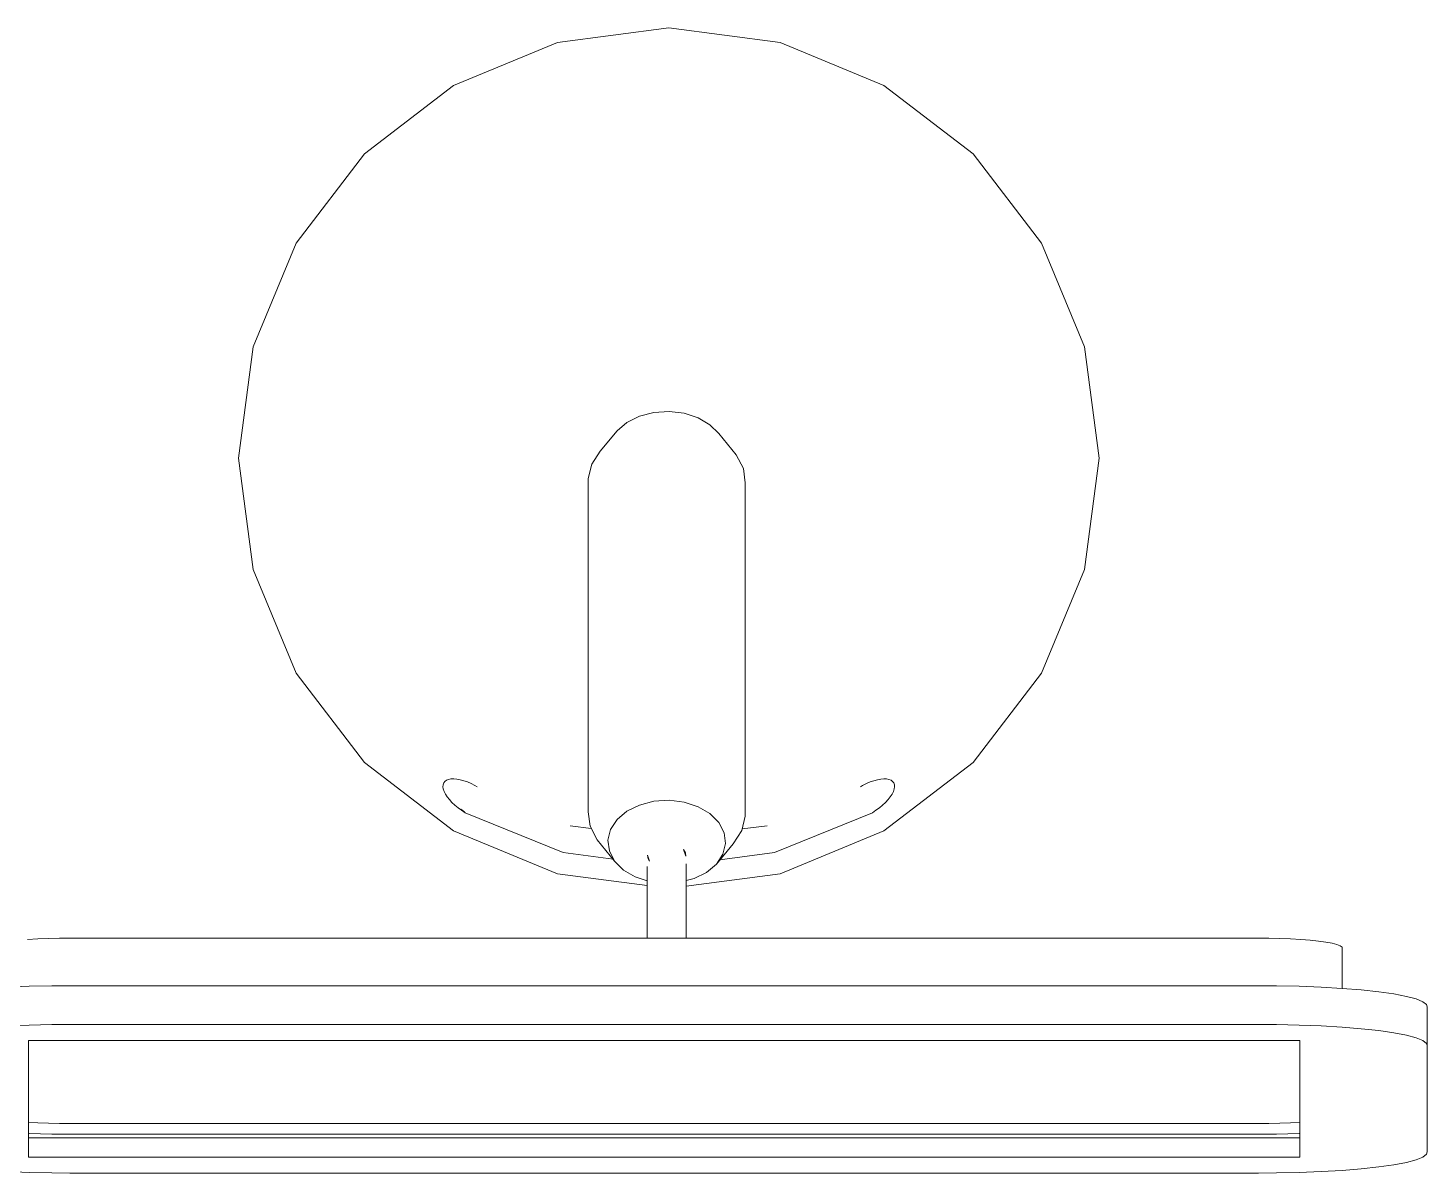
# Model space of a CAD drawing. Header units: millimetres. Extents: x 1 to 121, y 0 to 90.
# Drawn here: x 79.3715 to 79.8238, y 21.9797 to 22.3499 of the extents above; entities that cross this region are included whole.
import ezdxf

# ---------------------------------------------------------------- set-up
doc = ezdxf.new("R2010")
doc.units = ezdxf.units.MM
doc.layers.add('Equipamiento SR', color=23, linetype='Continuous', lineweight=0)
doc.layers.add('Mobiliario interno', color=251, linetype='Continuous', lineweight=0)

# ---------------------------------------------------------------- blocks, each defined once
blk = doc.blocks.new('A$C72280CEE')
at = {"layer": 'Mobiliario interno'}
for p, q in [((0.00383, 0.39776), (0.00789, 0.39854)), ((0.00789, 0.39854), (0.01277, 0.39924)), ((0.01277, 0.39924), (0.01839, 0.39985)), ((0.01839, 0.39985), (0.02462, 0.40036)), ((0.02462, 0.40036), (0.03135, 0.40076)), ((0.03135, 0.40076), (0.03846, 0.40103)), ((0.03846, 0.40103), (0.0458, 0.40118)), ((0.0458, 0.40118), (0.05164, 0.4012)), ((0.43588, 0.4012), (0.05164, 0.4012)), ((0.44172, 0.40118), (0.43588, 0.4012)), ((0.44907, 0.40103), (0.44172, 0.40118)), ((0.45617, 0.40076), (0.44907, 0.40103)), ((-0.00285, 0.39438), (-0.00272, 0.39511)), ((-0.00285, 0.39438), (-0.00285, 0.36002)), ((-0.00272, 0.39511), (-0.00152, 0.39603)), ((-0.00152, 0.39603), (0.00067, 0.39692)), ((0.00067, 0.39692), (0.00383, 0.39776)), ((0.44927, 0.39606), (0.03825, 0.39606)), ((0.03825, 0.39606), (0.03825, 0.38978)), ((0.44927, 0.39606), (0.44927, 0.38978)), ((0.44927, 0.38978), (0.03825, 0.38978)), ((0.03825, 0.38847), (0.03825, 0.38978)), ((0.44927, 0.38978), (0.44927, 0.38847)), ((0.03825, 0.38847), (0.03846, 0.38847)), ((0.03825, 0.38482), (0.03825, 0.38847)), ((0.04127, 0.38499), (0.03825, 0.38482)), ((0.03825, 0.35835), (0.03825, 0.38482)), ((0.03846, 0.38847), (0.0458, 0.38862)), ((0.04474, 0.38513), (0.04127, 0.38499)), ((0.04832, 0.3852), (0.04474, 0.38513)), ((0.0458, 0.38862), (0.05164, 0.38864)), ((0.05195, 0.38521), (0.04832, 0.3852)), ((0.43588, 0.38864), (0.05164, 0.38864)), ((0.05195, 0.38521), (0.43557, 0.38521)), ((0.43557, 0.38521), (0.4392, 0.3852)), ((0.44172, 0.38862), (0.43588, 0.38864)), ((0.4392, 0.3852), (0.44279, 0.38513)), ((0.44907, 0.38847), (0.44172, 0.38862)), ((0.44279, 0.38513), (0.44626, 0.38499)), ((0.44626, 0.38499), (0.44927, 0.38482)), ((0.44927, 0.38847), (0.44907, 0.38847)), ((0.44927, 0.38847), (0.44927, 0.38482)), ((0.44927, 0.38482), (0.44927, 0.35835)), ((-0.00285, 0.34747), (-0.00285, 0.36002)), ((-0.00285, 0.36002), (-0.00272, 0.35929)), ((-0.00272, 0.35929), (-0.00152, 0.35838)), ((-0.00152, 0.35838), (0.00067, 0.35749)), ((0.00067, 0.35749), (0.00383, 0.35664)), ((0.44927, 0.35835), (0.03825, 0.35835)), ((0.00383, 0.35664), (0.00789, 0.35586)), ((0.00789, 0.35586), (0.01277, 0.35516)), ((0.01277, 0.35516), (0.01839, 0.35455)), ((0.01839, 0.35455), (0.02462, 0.35404)), ((0.02462, 0.35404), (0.03135, 0.35365)), ((0.03135, 0.35365), (0.03846, 0.35337)), ((0.03846, 0.35337), (0.0458, 0.35322)), ((0.0458, 0.35322), (0.05164, 0.35321)), ((0.43588, 0.35321), (0.05164, 0.35321)), ((0.44172, 0.35322), (0.43588, 0.35321)), ((0.44907, 0.35337), (0.44172, 0.35322)), ((0.45617, 0.35365), (0.44907, 0.35337)), ((-0.00285, 0.34747), (-0.00272, 0.34674)), ((-0.00272, 0.34674), (-0.00152, 0.34582)), ((-0.00152, 0.34582), (0.00067, 0.34493)), ((0.00067, 0.34493), (0.00383, 0.34409)), ((0.00383, 0.34409), (0.00789, 0.34331)), ((0.00789, 0.34331), (0.01277, 0.3426)), ((0.01277, 0.3426), (0.01839, 0.34199)), ((0.01839, 0.34199), (0.02455, 0.34149)), ((0.02455, 0.32867), (0.02455, 0.34149)), ((0.02455, 0.34149), (0.02462, 0.34149)), ((0.02462, 0.34149), (0.03135, 0.34109)), ((0.03135, 0.34109), (0.03846, 0.34082)), ((0.03846, 0.34082), (0.0458, 0.34067)), ((0.0458, 0.34067), (0.05164, 0.34065)), ((0.43588, 0.34065), (0.05164, 0.34065)), ((0.44172, 0.34067), (0.43588, 0.34065)), ((0.44907, 0.34082), (0.44172, 0.34067)), ((0.45617, 0.34109), (0.44907, 0.34082)), ((0.02455, 0.32867), (0.02463, 0.32822)), ((0.02463, 0.32822), (0.02522, 0.32777)), ((0.02522, 0.32777), (0.02629, 0.32733)), ((0.02629, 0.32733), (0.02783, 0.32692)), ((0.02783, 0.32692), (0.02981, 0.32654)), ((0.02981, 0.32654), (0.0322, 0.3262)), ((0.0322, 0.3262), (0.03494, 0.3259)), ((0.03494, 0.3259), (0.03798, 0.32565)), ((0.03798, 0.32565), (0.04127, 0.32546)), ((0.44955, 0.32565), (0.44626, 0.32546)), ((0.04127, 0.32546), (0.04474, 0.32533)), ((0.04474, 0.32533), (0.04832, 0.32525)), ((0.04832, 0.32525), (0.05195, 0.32524)), ((0.23666, 0.32524), (0.05195, 0.32524)), ((0.23666, 0.32524), (0.23666, 0.30845)), ((0.24926, 0.32524), (0.23666, 0.32524)), ((0.24926, 0.30827), (0.24926, 0.32524)), ((0.43557, 0.32524), (0.24926, 0.32524)), ((0.4392, 0.32525), (0.43557, 0.32524)), ((0.44279, 0.32533), (0.4392, 0.32525)), ((0.44626, 0.32546), (0.44279, 0.32533)), ((0.23666, 0.30845), (0.20627, 0.30445)), ((0.23666, 0.30845), (0.23666, 0.30667)), ((0.24926, 0.30672), (0.24926, 0.30827)), ((0.27828, 0.30445), (0.24926, 0.30827)), ((0.20627, 0.30445), (0.17272, 0.29055)), ((0.22688, 0.30129), (0.23005, 0.30399)), ((0.23005, 0.30399), (0.2341, 0.30601)), ((0.2341, 0.30601), (0.23666, 0.30667)), ((0.23666, 0.30667), (0.23666, 0.30127)), ((0.25308, 0.30548), (0.24926, 0.30672)), ((0.24926, 0.30205), (0.24926, 0.30672)), ((0.25308, 0.30548), (0.2569, 0.30323)), ((0.25976, 0.30037), (0.2569, 0.30323)), ((0.31183, 0.29055), (0.27828, 0.30445)), ((0.22574, 0.29991), (0.20811, 0.29759)), ((0.22688, 0.30129), (0.22147, 0.29473)), ((0.2248, 0.29811), (0.22688, 0.30129)), ((0.23676, 0.29878), (0.23747, 0.29657)), ((0.23691, 0.29765), (0.23676, 0.29878)), ((0.24851, 0.30036), (0.24912, 0.29844)), ((0.24854, 0.30041), (0.24897, 0.29957)), ((0.24897, 0.29957), (0.24912, 0.29844)), ((0.26542, 0.29349), (0.25976, 0.30037)), ((0.26147, 0.29708), (0.25976, 0.30037)), ((0.26029, 0.29971), (0.27644, 0.29759)), ((0.20811, 0.29759), (0.17646, 0.28469)), ((0.21869, 0.29047), (0.22147, 0.29473)), ((0.22396, 0.29465), (0.2248, 0.29811)), ((0.22441, 0.29116), (0.22396, 0.29465)), ((0.23747, 0.29657), (0.23691, 0.29765)), ((0.26147, 0.29708), (0.26192, 0.29359)), ((0.27644, 0.29759), (0.30809, 0.28469)), ((0.17272, 0.29055), (0.14392, 0.26844)), ((0.21044, 0.2889), (0.21856, 0.28997)), ((0.21756, 0.28585), (0.21869, 0.29047)), ((0.22613, 0.28787), (0.22441, 0.29116)), ((0.259, 0.28695), (0.26108, 0.29013)), ((0.26192, 0.29359), (0.26108, 0.29013)), ((0.26542, 0.29349), (0.26772, 0.28909)), ((0.27411, 0.2889), (0.26736, 0.28979)), ((0.31183, 0.29055), (0.34064, 0.26844)), ((0.21756, 0.17809), (0.21756, 0.28585)), ((0.22899, 0.28501), (0.22613, 0.28787)), ((0.2328, 0.28276), (0.22899, 0.28501)), ((0.25583, 0.28425), (0.259, 0.28695)), ((0.26772, 0.28909), (0.26832, 0.28443)), ((0.17067, 0.27956), (0.17137, 0.28046)), ((0.17137, 0.28046), (0.1722, 0.28136)), ((0.1722, 0.28136), (0.17314, 0.28225)), ((0.17314, 0.28225), (0.17418, 0.28311)), ((0.17418, 0.28311), (0.17529, 0.28393)), ((0.17529, 0.28393), (0.17646, 0.28469)), ((0.2373, 0.28129), (0.2328, 0.28276)), ((0.24219, 0.2807), (0.2373, 0.28129)), ((0.24712, 0.28102), (0.24219, 0.2807)), ((0.24712, 0.28102), (0.25178, 0.28223)), ((0.25178, 0.28223), (0.25583, 0.28425)), ((0.26832, 0.17666), (0.26832, 0.28443)), ((0.30926, 0.28393), (0.30809, 0.28469)), ((0.30949, 0.28353), (0.30828, 0.2844)), ((0.31037, 0.28311), (0.30926, 0.28393)), ((0.31141, 0.28225), (0.31037, 0.28311)), ((0.31235, 0.28136), (0.31141, 0.28225)), ((0.31318, 0.28046), (0.31235, 0.28136)), ((0.31388, 0.27956), (0.31318, 0.28046)), ((0.16929, 0.2763), (0.1694, 0.27703)), ((0.16934, 0.27564), (0.16929, 0.2763)), ((0.1694, 0.27703), (0.16967, 0.27783)), ((0.16967, 0.27783), (0.1701, 0.27868)), ((0.1701, 0.27868), (0.17067, 0.27956)), ((0.17962, 0.2759), (0.1784, 0.27529)), ((0.18032, 0.27631), (0.17962, 0.2759)), ((0.30423, 0.27631), (0.30493, 0.2759)), ((0.30493, 0.2759), (0.30615, 0.27529)), ((0.31445, 0.27868), (0.31388, 0.27956)), ((0.31488, 0.27783), (0.31445, 0.27868)), ((0.31515, 0.27703), (0.31488, 0.27783)), ((0.31526, 0.2763), (0.31515, 0.27703)), ((0.31521, 0.27564), (0.31526, 0.2763)), ((0.16955, 0.27506), (0.16934, 0.27564)), ((0.16991, 0.27458), (0.16955, 0.27506)), ((0.17042, 0.2742), (0.16991, 0.27458)), ((0.17108, 0.27394), (0.17042, 0.2742)), ((0.17186, 0.27378), (0.17108, 0.27394)), ((0.17276, 0.27375), (0.17186, 0.27378)), ((0.17376, 0.27383), (0.17276, 0.27375)), ((0.17484, 0.27403), (0.17376, 0.27383)), ((0.17599, 0.27435), (0.17484, 0.27403)), ((0.17718, 0.27477), (0.17599, 0.27435)), ((0.1784, 0.27529), (0.17718, 0.27477)), ((0.30615, 0.27529), (0.30737, 0.27477)), ((0.30737, 0.27477), (0.30856, 0.27435)), ((0.30856, 0.27435), (0.30971, 0.27403)), ((0.30971, 0.27403), (0.31079, 0.27383)), ((0.31079, 0.27383), (0.31179, 0.27375)), ((0.31179, 0.27375), (0.31269, 0.27378)), ((0.31269, 0.27378), (0.31348, 0.27394)), ((0.31348, 0.27394), (0.31413, 0.2742)), ((0.31413, 0.2742), (0.31464, 0.27458)), ((0.31464, 0.27458), (0.315, 0.27506)), ((0.315, 0.27506), (0.31521, 0.27564)), ((0.14392, 0.26844), (0.12181, 0.23963)), ((0.36274, 0.23963), (0.34064, 0.26844)), ((0.12181, 0.23963), (0.10791, 0.20609)), ((0.37664, 0.20609), (0.36274, 0.23963)), ((0.10791, 0.20609), (0.10317, 0.17008)), ((0.38138, 0.17008), (0.37664, 0.20609)), ((0.21756, 0.17809), (0.21816, 0.17342)), ((0.26832, 0.17666), (0.26719, 0.17204)), ((0.21816, 0.17342), (0.22046, 0.16902)), ((0.26442, 0.16778), (0.26719, 0.17204)), ((0.10317, 0.17008), (0.10791, 0.13408)), ((0.22046, 0.16902), (0.22613, 0.16215)), ((0.26442, 0.16778), (0.259, 0.16122)), ((0.37664, 0.13408), (0.38138, 0.17008)), ((0.22899, 0.15928), (0.22613, 0.16215)), ((0.2328, 0.15704), (0.22899, 0.15928)), ((0.25178, 0.15651), (0.25583, 0.15853)), ((0.25583, 0.15853), (0.259, 0.16122)), ((0.2373, 0.15557), (0.2328, 0.15704)), ((0.24219, 0.15497), (0.2373, 0.15557)), ((0.24219, 0.15497), (0.24712, 0.15529)), ((0.24712, 0.15529), (0.25178, 0.15651)), ((0.10791, 0.13408), (0.12181, 0.10053)), ((0.36274, 0.10053), (0.37664, 0.13408)), ((0.12181, 0.10053), (0.14392, 0.07172)), ((0.34064, 0.07172), (0.36274, 0.10053)), ((0.14392, 0.07172), (0.17272, 0.04962)), ((0.31183, 0.04962), (0.34064, 0.07172)), ((0.17272, 0.04962), (0.20627, 0.03572)), ((0.31183, 0.04962), (0.27828, 0.03572)), ((0.24228, 0.03098), (0.20627, 0.03572)), ((0.24228, 0.03098), (0.27828, 0.03572))]:
    blk.add_line(p, q, dxfattribs=at)

msp = doc.modelspace()

# ---------------------------------------------------------------- block references
at = {"layer": 'Equipamiento SR', "rotation": 180}
msp.add_blockref('A$C72280CEE', (79.82094, 22.38087), dxfattribs=at)

doc.saveas('drawing.dxf')
